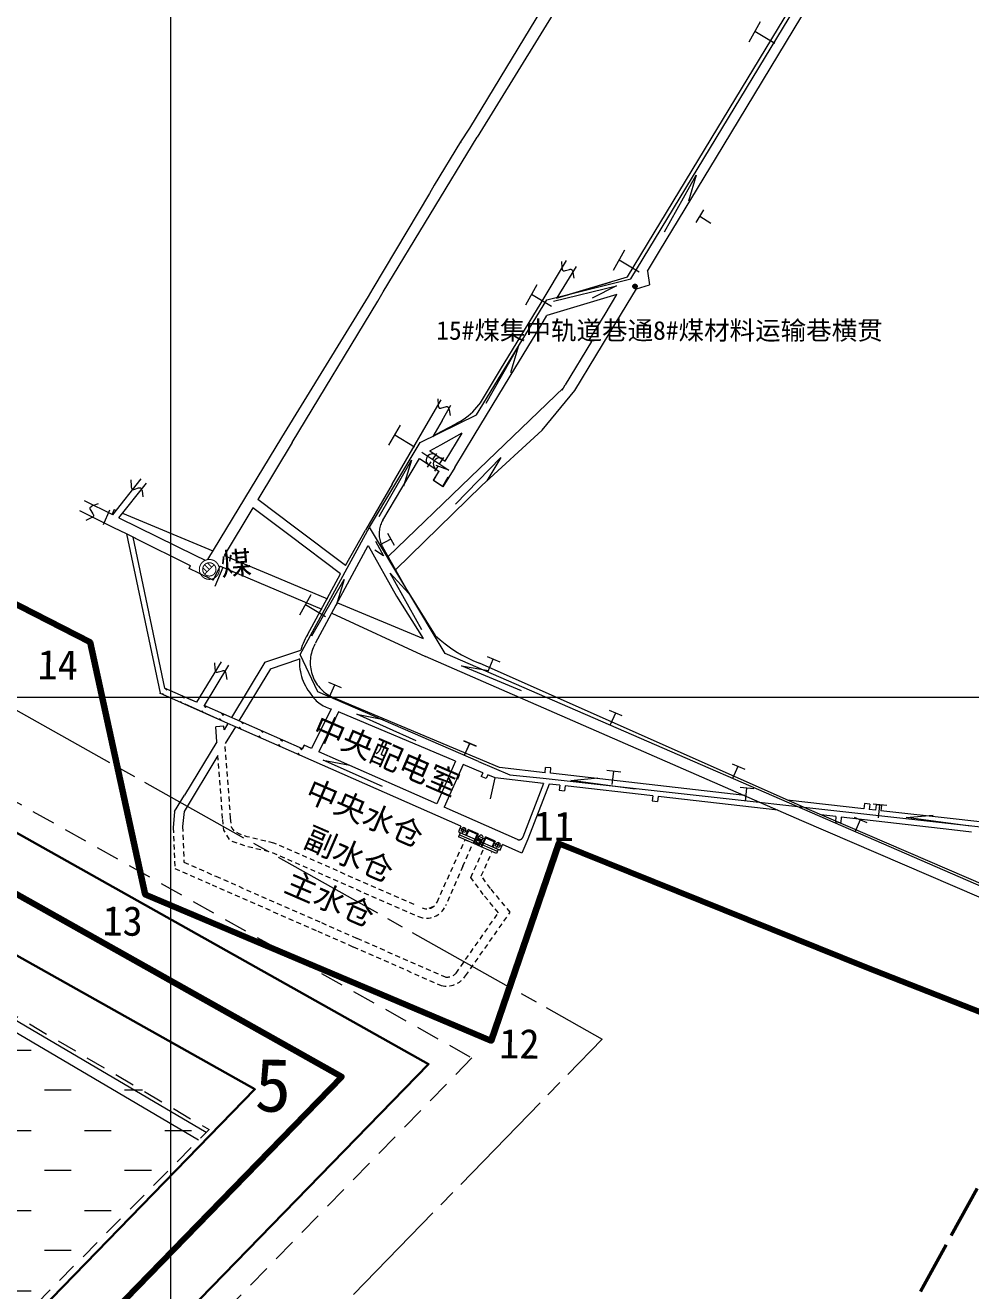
# Model space of a CAD drawing. Header units: inches. Extents: x 19725493 to 19730068, y 4137932 to 4142732.
# Drawn here: x 19727445.6 to 19727799.3, y 4139277.9 to 4139751.5 of the extents above; entities that cross this region are included whole.
import ezdxf

# ---------------------------------------------------------------- set-up
doc = ezdxf.new("R2010")
doc.units = ezdxf.units.IN
doc.header["$MEASUREMENT"] = 0
for name, pattern in [('井下积水区_1', [0.004, 0.0015, -0.001, 0.0015]), ('可采边界', [0.047, 0.02, -0.002, 0.003, -0.002, 0.02]), ('推测向背斜轴', [0.022, 0.01, -0.002, 0.01]), ('虚线', [0.0045, 0.00175, -0.001, 0.00175])]:
    doc.linetypes.add(name, pattern=pattern)
doc.layers.get('0').update_dxf_attribs({"lineweight": 0})
for name, color, linetype, lineweight in [('2026年下半年衔接计划', 7, 'Continuous', 0), ('sw8#煤积水区及注记', 7, 'Continuous', 0), ('sw探水警戒线', 7, 'Continuous', 15), ('主要大巷', 7, 'Continuous', 0), ('井田边界', 7, 'Continuous', 0), ('保安煤柱', 7, 'Continuous', 0), ('已有巷道（利用）', 7, 'Continuous', 0), ('次要巷道', 7, 'Continuous', 0), ('水仓', 7, 'Continuous', 15), ('煤巷', 7, 'Continuous', 0), ('竖井，斜井名称', 7, 'Continuous', 0), ('经纬网', 7, 'Continuous', 0), ('通风系统图', 7, 'Continuous', 0), ('防灭火', 7, 'Continuous', 5)]:
    doc.layers.add(name, color=color, linetype=linetype, lineweight=lineweight)
doc.layers.add('岩巷', color=30, linetype='Continuous', lineweight=0, true_color=0xff7f00)
doc.styles.add('仿宋', font='')
doc.styles.add('宋体', font='')
doc.styles.add('黑体', font='')
doc.styles.get('仿宋').set_extended_font_data('仿宋')
doc.styles.get('宋体').set_extended_font_data('宋体')
doc.styles.get('黑体').set_extended_font_data('黑体')
doc.linetypes.add('井田边界', pattern='A,0.02,-0.002,0.0025,[22,8#煤防灭火系统图（7月份）.shx,S=3.93701e-05,R=0,X=0,Y=-0.0025],0.0025,-0.002,0.02', length=0.049)

# ---------------------------------------------------------------- blocks, each defined once
blk = doc.blocks.new('lr_block_85', base_point=(19727598.9, 4139587.95))
at = {"layer": '通风系统图', "color": 34, "linetype": 'Continuous', "lineweight": 5, "true_color": 0x994c00}
for p, q in [((19727596.12, 4139586.13), (19727597.47, 4139588.14)), ((19727598, 4139588.92), (19727599.56, 4139591.24)), ((19727600.66, 4139587.46), (19727602.23, 4139589.77)), ((19727598.78, 4139584.67), (19727600.13, 4139586.67))]:
    blk.add_line(p, q, dxfattribs=at)
for centre in [(19727597.89, 4139588.76), (19727600.55, 4139587.3)]:
    blk.add_arc(centre, 2.31, 55.9631, 235.9631, dxfattribs=at)
blk = doc.blocks.new('圆形暗竖井_1')
at = {"color": 0, "const_width": 0.375}
for points in [[(3.75, 0), (3.62, 0.97), (3.25, 1.88), (2.65, 2.65), (1.88, 3.25), (0.97, 3.62), (0, 3.75), (-0.97, 3.62), (-1.88, 3.25), (-2.65, 2.65), (-3.25, 1.88), (-3.62, 0.97), (-3.75, 0), (-3.62, -0.97), (-3.25, -1.88), (-2.65, -2.65), (-1.88, -3.25), (-0.97, -3.62), (0, -3.75), (0.97, -3.62), (1.88, -3.25), (2.65, -2.65), (3.25, -1.88), (3.62, -0.97), (3.75, 0)], [(2.5, 0), (2.41, 0.65), (2.16, 1.25), (1.77, 1.77), (1.25, 2.16), (0.65, 2.41), (0, 2.5), (-0.65, 2.41), (-1.25, 2.16), (-1.77, 1.77), (-2.17, 1.25), (-2.42, 0.65), (-2.5, 0), (-2.42, -0.65), (-2.17, -1.25), (-1.77, -1.77), (-1.25, -2.17), (-0.65, -2.42), (0, -2.5), (0.65, -2.42), (1.25, -2.17), (1.77, -1.77), (2.16, -1.25), (2.41, -0.65), (2.5, 0)], [(-2.42, 0.65), (-1, -0.75)], [(1.77, 1.77), (-1.77, -1.77)], [(0, 0), (-1.77, 1.77)], [(-0.65, 2.41), (0.85, 0.89)]]:
    blk.add_lwpolyline(points, dxfattribs=at)

msp = doc.modelspace()

# ---------------------------------------------------------------- hatches: boundary and pattern name
at = {"true_color": 0xff0000}
msp.add_hatch(color=1, dxfattribs=at).paths.add_polyline_path([(19727674.56, 4139653.64), (19727674.43, 4139654.07), (19727674.08, 4139654.37), (19727673.63, 4139654.43), (19727673.22, 4139654.23), (19727672.98, 4139653.84), (19727672.99, 4139653.39), (19727673.25, 4139653.01), (19727673.67, 4139652.84), (19727674.12, 4139652.92), (19727674.45, 4139653.24)], flags=17)
at = {"layer": 'sw8#煤积水区及注记', "lineweight": 15, "true_color": 0x0000ff}
h = msp.add_hatch(dxfattribs=at)
h.set_pattern_fill('井下积水区_1_1', color=5, scale=5000, style=0, pattern_type=2)
h.set_pattern_definition([(0, (19727077.738, 4139127.892), (0, 30), [10, -20]), (180, (19727072.738, 4139112.892), (-4e-15, -30), [10, -20])])
h.paths.add_polyline_path([(19727296.27, 4139466.5), (19727183.39, 4139337.71), (19727075.24, 4139208.97), (19727197.98, 4139120.39), (19727364.36, 4139186.8), (19727514.35, 4139338.24)], flags=17)
at = {"layer": '防灭火', "true_color": 0xff0000}
msp.add_hatch(color=1, dxfattribs=at).paths.add_polyline_path([(19727674.5, 4139653.79), (19727674.38, 4139654.22), (19727674.03, 4139654.52), (19727673.58, 4139654.58), (19727673.17, 4139654.38), (19727672.93, 4139653.99), (19727672.94, 4139653.54), (19727673.2, 4139653.16), (19727673.62, 4139652.99), (19727674.07, 4139653.07), (19727674.4, 4139653.39)], flags=17)
msp.add_hatch(color=1, dxfattribs=at).paths.add_polyline_path([(19727674.5, 4139653.79), (19727674.38, 4139654.22), (19727674.03, 4139654.52), (19727673.58, 4139654.58), (19727673.17, 4139654.38), (19727672.93, 4139653.99), (19727672.94, 4139653.54), (19727673.2, 4139653.16), (19727673.62, 4139652.99), (19727674.07, 4139653.07), (19727674.4, 4139653.39)], flags=17)

# ---------------------------------------------------------------- linework, layer by layer
at = {"color": 1, "lineweight": 5, "true_color": 0xff0000}
for p, q in [((19727696.54, 4139677.74), (19727699.49, 4139682.42)), ((19727702.11, 4139677.33), (19727697.95, 4139679.98))]:
    msp.add_line(p, q, dxfattribs=at)
at = {"lineweight": 5}
for p, q in [((19727516.6, 4139541.64), (19727519.59, 4139548.69)), ((19727619.62, 4139462.05), (19727621.39, 4139469.85))]:
    msp.add_line(p, q, dxfattribs=at)
at = {"color": 7, "linetype": 'Continuous', "lineweight": 9}
msp.add_line((19727608.92, 4139450.76), (19727608.61, 4139450.03), dxfattribs=at)
at = {"const_width": 0.25}
msp.add_lwpolyline([(19727674.55, 4139653.64, -1), (19727672.95, 4139653.64, -1), (19727674.55, 4139653.64)], format="xyb", dxfattribs=at)
at = {"layer": '2026年下半年衔接计划', "color": 1, "lineweight": 100, "true_color": 0xff0000, "flags": 128}
msp.add_lwpolyline([(19726936.48, 4139624.44), (19727087.79, 4139471.4), (19727111.81, 4139446.95), (19727250.54, 4139632.96), (19727469.86, 4139520.69), (19727490.46, 4139426.18), (19727619.93, 4139371.45), (19727645.19, 4139445.33), (19727760.04, 4139399.01), (19728084.75, 4139271.51), (19728182.77, 4139204.43), (19728195.04, 4139196.34), (19728361.95, 4139650.75), (19727985.1, 4139868.75), (19728293.07, 4140363.91), (19728716.76, 4140096.02), (19728825.18, 4140284.19), (19728806.51, 4140295.72), (19728729.84, 4140344.15), (19728648.31, 4140393.52), (19728462.52, 4140503.99), (19729114.34, 4141482.27)], dxfattribs=at)
at = {"layer": 'sw8#煤积水区及注记', "linetype": '井下积水区_1', "lineweight": 15, "ltscale": 5000, "flags": 128}
msp.add_lwpolyline([(19727296.27, 4139466.5), (19727405.31, 4139402.37), (19727514.35, 4139338.24), (19727439.35, 4139262.52), (19727364.36, 4139186.8), (19727197.98, 4139120.39), (19727075.24, 4139208.97), (19727183.39, 4139337.71), (19727296.27, 4139466.5)], dxfattribs=at)
at = {"layer": 'sw探水警戒线', "color": 1, "linetype": '虚线', "ltscale": 5000, "true_color": 0xff0000}
msp.add_line((19727232.69, 4139578.51), (19727612.71, 4139365.04), dxfattribs=at)
at = {"layer": 'sw探水警戒线', "color": 1, "linetype": '可采边界', "lineweight": 9, "ltscale": 2127.659574, "true_color": 0xff0000, "flags": 128}
msp.add_lwpolyline([(19726438.8, 4140196.08), (19727129.64, 4139499.6), (19727225.39, 4139617.02), (19727661.42, 4139372.09), (19727516.97, 4139223.63), (19727782.12, 4139072.11)], dxfattribs=at)
at = {"layer": 'sw探水警戒线', "color": 1, "linetype": '虚线', "ltscale": 5000, "true_color": 0xff0000, "flags": 128}
msp.add_lwpolyline([(19727612.71, 4139365.04), (19727468.46, 4139216.79)], dxfattribs=at)
at = {"layer": '井田边界', "color": 7, "linetype": '井田边界', "lineweight": 120, "ltscale": 5000, "flags": 128}
msp.add_lwpolyline([(19727960, 4142240), (19728602.41, 4141822.01), (19729500, 4141240), (19728748, 4140132), (19729600, 4139600), (19728730, 4138390), (19728050, 4138850), (19727420, 4139210), (19727564, 4139358), (19727240, 4139540), (19727134, 4139410), (19726400, 4140150), (19727200, 4141100), (19727960, 4142240)], dxfattribs=at)
at = {"layer": '保安煤柱', "color": 1, "lineweight": 30, "true_color": 0xff0000}
msp.add_line((19727574.83, 4139340.45), (19727574.83, 4139340.45), dxfattribs=at)
at = {"layer": '保安煤柱', "color": 1, "linetype": 'Continuous', "lineweight": 30, "true_color": 0xff0000, "flags": 128}
msp.add_lwpolyline([(19727954.33, 4142267.55), (19728613.3, 4141838.78), (19729528.02, 4141245.67), (19728776.22, 4140137.96), (19729628.7, 4139605.66), (19728734.89, 4138362.54), (19728039.42, 4138833.01), (19727387.66, 4139205.44), (19727531.53, 4139353.3), (19727244.87, 4139514.32), (19727135.45, 4139380.13), (19726372.92, 4140148.9), (19727183.98, 4141112.03), (19727954.33, 4142267.55)], dxfattribs=at)
at = {"layer": '保安煤柱', "color": 1, "lineweight": 30, "true_color": 0xff0000, "flags": 128}
msp.add_lwpolyline([(19728573.57, 4138519.97), (19728061.21, 4138866.56), (19727452.3, 4139214.51), (19727596.48, 4139362.7), (19727235.13, 4139565.67), (19727132.55, 4139439.86), (19726427.07, 4140151.1), (19726427.07, 4140151.1), (19727215.92, 4141088.05), (19727965.58, 4142212.53), (19727965.58, 4142212.53), (19729471.99, 4141234.34), (19728722.59, 4140130.18), (19728722.53, 4140130.22), (19729574.22, 4139598.41), (19728725.11, 4138417.46), (19728061.21, 4138866.57)], dxfattribs=at)
at = {"layer": '岩巷', "lineweight": 9}
for p, q in [((19727678.39, 4139669.67), (19727702.22, 4139709.02)), ((19727682.84, 4139666.98), (19727706.67, 4139706.32)), ((19727656.55, 4139633.63), (19727657.4, 4139633.11))]:
    msp.add_line(p, q, dxfattribs=at)
at = {"layer": '岩巷', "linetype": 'Continuous', "lineweight": 9}
msp.add_line((19727662.48, 4139643.42), (19727666.89, 4139650.7), dxfattribs=at)
at = {"layer": '岩巷', "lineweight": 9, "flags": 128}
for points in [[(19727670.91, 4139657.33), (19727678.39, 4139669.67)], [(19727678.33, 4139659.54), (19727682.84, 4139666.98)], [(19727651.21, 4139614.78), (19727666.93, 4139640.72)], [(19727656.55, 4139633.63), (19727662.48, 4139643.42)], [(19727657.4, 4139633.11), (19727647.62, 4139616.95)], [(19727646.41, 4139614.96), (19727647.62, 4139616.95)], [(19727579.38, 4139566.31), (19727579.13, 4139565.87), (19727578.91, 4139565.42), (19727578.71, 4139564.97), (19727578.53, 4139564.5), (19727578.38, 4139564.03), (19727578.25, 4139563.54), (19727578.15, 4139563.06), (19727578.07, 4139562.56), (19727578.01, 4139562.07), (19727577.98, 4139561.57), (19727577.97, 4139561.07), (19727577.99, 4139560.57), (19727578.04, 4139560.07), (19727578.1, 4139559.58), (19727578.2, 4139559.09), (19727578.31, 4139558.6), (19727578.46, 4139558.12), (19727578.62, 4139557.65), (19727578.81, 4139557.19), (19727579.02, 4139556.74), (19727579.25, 4139556.3)], [(19727573.93, 4139556.79), (19727584.46, 4139537.86)], [(19727579.25, 4139556.3), (19727588.45, 4139539.93)], [(19727518.3, 4139549.23), (19727536.19, 4139541.64)], [(19727519.94, 4139553.09), (19727537.97, 4139545.55)], [(19727537.97, 4139545.55), (19727558.65, 4139536.91)], [(19727536.19, 4139541.64), (19727556.49, 4139533.02)], [(19727588.45, 4139539.93), (19727598.92, 4139523.19)], [(19727562.35, 4139535.37), (19727594.47, 4139522.01)], [(19727584.46, 4139537.86), (19727594.47, 4139522.01)], [(19727560.22, 4139531.43), (19727595.3, 4139515.27)], [(19727598.92, 4139523.19), (19727600.76, 4139521.54), (19727602.67, 4139519.98), (19727604.66, 4139518.51), (19727606.72, 4139517.14), (19727608.85, 4139515.88), (19727611.03, 4139514.72), (19727613.26, 4139513.66), (19727615.55, 4139512.72)], [(19727736.12, 4139453.81), (19727595.29, 4139515.28)], [(19727738.11, 4139458.29), (19727615.55, 4139512.72)], [(19727714.78, 4139463.31), (19727642.03, 4139471.56)], [(19727680.33, 4139463.14), (19727647.54, 4139466.87)], [(19727680.33, 4139463.14), (19727680.15, 4139461.23)], [(19727680.15, 4139461.23), (19727682.13, 4139461.01)], [(19727682.31, 4139462.91), (19727682.13, 4139461.01)], [(19727727.14, 4139457.81), (19727682.31, 4139462.91)], [(19727759.28, 4139458.25), (19727730.62, 4139461.51)], [(19727759.5, 4139460.22), (19727759.27, 4139458.23)], [(19727761.49, 4139459.99), (19727759.5, 4139460.21)], [(19727761.49, 4139459.99), (19727761.27, 4139458.04)], [(19727763.95, 4139459.73), (19727763.73, 4139457.74)], [(19727765.94, 4139459.5), (19727763.95, 4139459.72)], [(19727765.94, 4139459.5), (19727765.72, 4139457.51)], [(19728089.39, 4139306.82), (19727738.07, 4139458.2)], [(19727748.88, 4139455.33), (19727743.23, 4139455.98)], [(19727748.88, 4139455.33), (19727748.71, 4139453.42)], [(19727750.87, 4139455.11), (19727750.69, 4139453.2)], [(19727792.28, 4139450.39), (19727750.87, 4139455.11)], [(19727763.73, 4139457.76), (19727761.27, 4139458.04)], [(19727792.73, 4139454.47), (19727765.72, 4139457.53)], [(19727865.63, 4139446.23), (19727792.73, 4139454.47)], [(19728087.48, 4139302.41), (19727736.12, 4139453.81)], [(19727748.71, 4139453.42), (19727750.69, 4139453.2)], [(19727799.56, 4139449.57), (19727792.28, 4139450.39)]]:
    msp.add_lwpolyline(points, dxfattribs=at)
at = {"layer": '岩巷', "color": 30, "lineweight": 9, "true_color": 0xff7f00, "flags": 128}
for points in [[(19727638.55, 4139647.67), (19727648.12, 4139663.51)], [(19727644.56, 4139649.46), (19727651.77, 4139661.26)], [(19727678.33, 4139659.54), (19727679.09, 4139654.34)], [(19727644.28, 4139649.38), (19727664.35, 4139655.37)], [(19727644.56, 4139649.46), (19727670.91, 4139657.33)], [(19727674.32, 4139652.92), (19727679.09, 4139654.34)], [(19727666.89, 4139650.7), (19727640.76, 4139642.91)], [(19727666.93, 4139640.72), (19727674.32, 4139652.92)], [(19727623.39, 4139622.65), (19727638.55, 4139647.67)], [(19727638.42, 4139639.05), (19727640.76, 4139642.91)], [(19727627.02, 4139620.23), (19727638.42, 4139639.05)], [(19727613.55, 4139598), (19727627.02, 4139620.23)], [(19727615.87, 4139610.26), (19727623.39, 4139622.65)], [(19727606.38, 4139602.27), (19727607.41, 4139602.79), (19727608.42, 4139603.36), (19727609.4, 4139603.97), (19727610.34, 4139604.63), (19727611.26, 4139605.33), (19727612.14, 4139606.08), (19727612.98, 4139606.87), (19727613.79, 4139607.69), (19727614.56, 4139608.56), (19727615.28, 4139609.45), (19727615.96, 4139610.39)], [(19727599.61, 4139598.55), (19727606.38, 4139602.27)], [(19727598.01, 4139597.67), (19727599.61, 4139598.55)], [(19727601, 4139594.52), (19727609.04, 4139598.94)], [(19727602.66, 4139588.44), (19727608.98, 4139598.9)], [(19727606.3, 4139586.02), (19727613.55, 4139598)], [(19727596.92, 4139592.27), (19727601.06, 4139594.55)], [(19727596.92, 4139592.27), (19727602.66, 4139588.44)], [(19727593.1, 4139589.41), (19727600.26, 4139584.64)], [(19727600.26, 4139584.64), (19727598.18, 4139581.22)], [(19727600.33, 4139584.59), (19727598.26, 4139581.17)], [(19727603.73, 4139582.33), (19727601.72, 4139578.86)], [(19727606.3, 4139586.02), (19727601.8, 4139578.81)], [(19727603.73, 4139582.33), (19727603.8, 4139582.28)], [(19727601.72, 4139578.86), (19727598.18, 4139581.22)], [(19727601.8, 4139578.81), (19727598.26, 4139581.17)]]:
    msp.add_lwpolyline(points, dxfattribs=at)
at = {"layer": '已有巷道（利用）', "flags": 128}
for points in [[(19727513.26, 4139337.14), (19727242.72, 4139496.28)], [(19727510.39, 4139334.24), (19727270.42, 4139475.62)]]:
    msp.add_lwpolyline(points, dxfattribs=at)
at = {"layer": '次要巷道', "color": 1, "linetype": '推测向背斜轴', "lineweight": 40, "ltscale": 2000, "true_color": 0xff0000, "flags": 128}
msp.add_lwpolyline([(19727676.31, 4139088.37), (19727827.37, 4139362.83), (19727882.85, 4139479.33), (19728130.75, 4139845.17), (19728155.88, 4139891.18), (19728168.65, 4139920.8), (19728174.52, 4139939.07), (19728177.05, 4139950.93), (19728181.29, 4139987.44), (19728186.44, 4140137.72), (19728192.4, 4140170.35), (19728205.5, 4140218.36), (19728222.73, 4140264.99), (19728270.21, 4140356.48)], dxfattribs=at)
at = {"layer": '水仓', "color": 30, "linetype": '井下积水区_1', "lineweight": 0, "ltscale": 1250, "true_color": 0xff8000}
for p, q in [((19727500.95, 4139451.21), (19727501.52, 4139435.95)), ((19727504.43, 4139451.61), (19727504.94, 4139438.27)), ((19727599.65, 4139423.37), (19727610.13, 4139446.72)), ((19727609.31, 4139436.74), (19727612.96, 4139445.07)), ((19727612.31, 4139432.59), (19727617.09, 4139443.27)), ((19727616.2, 4139433.19), (19727620.12, 4139441.95)), ((19727501.52, 4139435.95), (19727515.45, 4139429.83)), ((19727504.94, 4139438.27), (19727516.86, 4139433.03)), ((19727516.86, 4139433.03), (19727556.39, 4139415.66)), ((19727616.95, 4139426.19), (19727612.31, 4139432.59)), ((19727619.64, 4139428.42), (19727616.2, 4139433.19)), ((19727515.45, 4139429.83), (19727554.98, 4139412.46)), ((19727622.61, 4139419.36), (19727616.95, 4139426.19)), ((19727627.01, 4139419.54), (19727619.64, 4139428.42)), ((19727606.75, 4139396.75), (19727622.61, 4139419.36)), ((19727610.32, 4139395.76), (19727627.01, 4139419.54)), ((19727554.98, 4139412.46), (19727568.26, 4139406.62)), ((19727556.39, 4139415.66), (19727569.67, 4139409.83)), ((19727569.67, 4139409.83), (19727602.63, 4139395.35)), ((19727568.26, 4139406.62), (19727601.22, 4139392.14))]:
    msp.add_line(p, q, dxfattribs=at)
at = {"layer": '水仓', "color": 30, "linetype": '井下积水区_1', "lineweight": 0, "ltscale": 1250, "true_color": 0xff8000, "flags": 128}
for points in [[(19727519.43, 4139454.6), (19727517.66, 4139478.24)], [(19727522.42, 4139454.83), (19727520.34, 4139482.66)], [(19727521.99, 4139446.8), (19727519.9, 4139450.31), (19727519.43, 4139454.6)], [(19727538.57, 4139445.43), (19727528.59, 4139447.8), (19727526.58, 4139448.5), (19727525.65, 4139448.9), (19727524.79, 4139449.36), (19727524.2, 4139449.75), (19727523.83, 4139450.03), (19727523.5, 4139450.34), (19727523.27, 4139450.58), (19727523.07, 4139450.85), (19727522.95, 4139451.04), (19727522.9, 4139451.14), (19727522.85, 4139451.25), (19727522.79, 4139451.44), (19727522.74, 4139451.65), (19727522.66, 4139452.08), (19727522.42, 4139454.83)], [(19727522.91, 4139446.15), (19727528.22, 4139444.35), (19727537.48, 4139442.11), (19727592.65, 4139417.97)], [(19727591.07, 4139422.48), (19727538.57, 4139445.43)], [(19727609.31, 4139436.74), (19727602.86, 4139421.97)], [(19727598.34, 4139421.7), (19727596.46, 4139420.88)]]:
    msp.add_lwpolyline(points, dxfattribs=at)
at = {"layer": '水仓', "color": 30, "linetype": '井下积水区_1', "lineweight": 0, "ltscale": 1250, "true_color": 0xff8000}
for centre, radius, start, end in [((19727595.75, 4139425.07), 7.75, 246.3909, 336.3905), ((19727595.75, 4139425.07), 4.25, 246.3909, 336.3905), ((19727603.14, 4139400.57), 8.64, 257.1339, 326.2157), ((19727603.3, 4139400.11), 4.82, 261.9203, 315.6492)]:
    msp.add_arc(centre, radius, start, end, dxfattribs=at)
at = {"layer": '煤巷', "lineweight": 9}
for p, q in [((19727478.34, 4139568.34), (19727488.98, 4139581.72)), ((19727480.63, 4139567.21), (19727490.94, 4139580.16)), ((19727478.34, 4139568.34), (19727467.7, 4139573.58)), ((19727477.16, 4139570.01), (19727474.7, 4139564.57)), ((19727515.9, 4139543.84), (19727510.52, 4139546.5)), ((19727611.49, 4139450.17), (19727614.6, 4139448.79))]:
    msp.add_line(p, q, dxfattribs=at)
at = {"layer": '煤巷', "color": 18, "lineweight": 9, "true_color": 0x260000, "flags": 128}
for points in [[(19727796.8, 4140018.29), (19727611.8, 4139712.96), (19727608.41, 4139707.85), (19727598.62, 4139691.69), (19727596.76, 4139688.61), (19727575.62, 4139653.03), (19727573.82, 4139650.05), (19727541.4, 4139597.26)], [(19727714.51, 4139871.97), (19727614.61, 4139709.64)], [(19727545.5, 4139595.34), (19727577.43, 4139648.26), (19727579.5, 4139651.7), (19727614.61, 4139709.64)], [(19727608.41, 4139707.85), (19727608.62, 4139707.71)], [(19727646.22, 4139663.16), (19727646.33, 4139660.87), (19727646.4, 4139660.42), (19727646.45, 4139660.22), (19727646.49, 4139660.08), (19727646.55, 4139659.95), (19727646.59, 4139659.88), (19727646.63, 4139659.81), (19727646.67, 4139659.76), (19727646.7, 4139659.73), (19727646.73, 4139659.7), (19727646.76, 4139659.68), (19727646.78, 4139659.66), (19727646.8, 4139659.65), (19727646.82, 4139659.65), (19727646.84, 4139659.64), (19727646.88, 4139659.63), (19727646.91, 4139659.62), (19727646.99, 4139659.62), (19727647.03, 4139659.62), (19727647.12, 4139659.62), (19727647.29, 4139659.64), (19727647.68, 4139659.73), (19727649.15, 4139660.15), (19727649.44, 4139660.2), (19727649.57, 4139660.21), (19727649.62, 4139660.21), (19727649.7, 4139660.21), (19727649.76, 4139660.2), (19727649.8, 4139660.19), (19727649.84, 4139660.18), (19727649.85, 4139660.18), (19727649.87, 4139660.17), (19727649.91, 4139660.15), (19727649.94, 4139660.13), (19727649.97, 4139660.1), (19727650.02, 4139660.06), (19727650.07, 4139660), (19727650.12, 4139659.93), (19727650.19, 4139659.81), (19727650.27, 4139659.64), (19727650.34, 4139659.45), (19727650.45, 4139659.03), (19727650.77, 4139656.87)], [(19727582.8, 4139579.74), (19727595.51, 4139601.68), (19727601.18, 4139611.3)], [(19727599.93, 4139611.74), (19727600.05, 4139609.45), (19727600.11, 4139609.01), (19727600.16, 4139608.81), (19727600.21, 4139608.67), (19727600.26, 4139608.54), (19727600.3, 4139608.46), (19727600.35, 4139608.39), (19727600.38, 4139608.34), (19727600.41, 4139608.32), (19727600.44, 4139608.29), (19727600.47, 4139608.27), (19727600.5, 4139608.25), (19727600.51, 4139608.24), (19727600.53, 4139608.23), (19727600.56, 4139608.22), (19727600.59, 4139608.22), (19727600.63, 4139608.21), (19727600.71, 4139608.2), (19727600.75, 4139608.2), (19727600.83, 4139608.21), (19727601.01, 4139608.23), (19727601.4, 4139608.31), (19727602.86, 4139608.73), (19727603.15, 4139608.78), (19727603.29, 4139608.79), (19727603.33, 4139608.79), (19727603.42, 4139608.79), (19727603.48, 4139608.79), (19727603.51, 4139608.78), (19727603.55, 4139608.77), (19727603.57, 4139608.76), (19727603.59, 4139608.75), (19727603.62, 4139608.74), (19727603.66, 4139608.71), (19727603.69, 4139608.69), (19727603.73, 4139608.65), (19727603.79, 4139608.58), (19727603.84, 4139608.51), (19727603.91, 4139608.4), (19727603.99, 4139608.23), (19727604.06, 4139608.03), (19727604.17, 4139607.61), (19727604.49, 4139605.45)], [(19727601.5, 4139603.54), (19727604.85, 4139609.3)], [(19727601.5, 4139603.54), (19727598.01, 4139597.67)], [(19727541.4, 4139597.26), (19727513.71, 4139551.57)], [(19727545.5, 4139595.34), (19727532.61, 4139574.03)], [(19727586.52, 4139578.33), (19727593.1, 4139589.41)], [(19727582.8, 4139579.74), (19727572.84, 4139562.54)], [(19727579.38, 4139566.31), (19727586.52, 4139578.33)], [(19727546.26, 4139563.74), (19727532.61, 4139574.03)], [(19727530.73, 4139570.93), (19727519.94, 4139553.09)], [(19727544.73, 4139560.38), (19727530.73, 4139570.93)], [(19727565.45, 4139549.28), (19727546.26, 4139563.74)], [(19727563.58, 4139546.18), (19727544.73, 4139560.38)], [(19727565.45, 4139549.28), (19727572.84, 4139562.54)], [(19727554.17, 4139520.24), (19727573.93, 4139556.79)], [(19727551.18, 4139523.42), (19727563.58, 4139546.18)], [(19727551.18, 4139523.42), (19727550.7, 4139522.64), (19727550.27, 4139521.85), (19727549.87, 4139521.03), (19727549.52, 4139520.2), (19727549.2, 4139519.35), (19727548.93, 4139518.48), (19727548.7, 4139517.61)], [(19727535.27, 4139513.1), (19727548.7, 4139517.61)], [(19727553.98, 4139519.88), (19727553.65, 4139519.23), (19727553.34, 4139518.57), (19727553.07, 4139517.89), (19727552.84, 4139517.2), (19727552.64, 4139516.5), (19727552.47, 4139515.79), (19727552.35, 4139515.07), (19727552.26, 4139514.35), (19727552.21, 4139513.62), (19727552.19, 4139512.89), (19727552.21, 4139512.16), (19727552.27, 4139511.43), (19727552.37, 4139510.71), (19727552.5, 4139509.99), (19727552.67, 4139509.28), (19727552.88, 4139508.58), (19727553.12, 4139507.9), (19727553.4, 4139507.22), (19727553.71, 4139506.56), (19727554.06, 4139505.92), (19727554.43, 4139505.29), (19727554.84, 4139504.69), (19727555.28, 4139504.11), (19727555.75, 4139503.55), (19727556.25, 4139503.01), (19727556.77, 4139502.5), (19727557.32, 4139502.02), (19727557.89, 4139501.57), (19727558.49, 4139501.15), (19727559.1, 4139500.76), (19727559.74, 4139500.4), (19727560.39, 4139500.07)], [(19727535.27, 4139513.1), (19727522.72, 4139492.39)], [(19727537.32, 4139510.69), (19727547.96, 4139514.26)], [(19727548.21, 4139514.34), (19727547.96, 4139514.26)], [(19727548.21, 4139514.34), (19727548.17, 4139513.4), (19727548.18, 4139512.46), (19727548.24, 4139511.52), (19727548.35, 4139510.58), (19727548.5, 4139509.65), (19727548.7, 4139508.73), (19727548.95, 4139507.81), (19727549.24, 4139506.92), (19727549.57, 4139506.04), (19727549.95, 4139505.17), (19727550.37, 4139504.33), (19727550.83, 4139503.5), (19727551.33, 4139502.71), (19727551.88, 4139501.93), (19727552.46, 4139501.19)], [(19727537.32, 4139510.69), (19727525.49, 4139491.16)], [(19727521.42, 4139490.22), (19727505.37, 4139497.41)], [(19727521.42, 4139490.22), (19727505.37, 4139497.41)], [(19727521.42, 4139490.22), (19727505.37, 4139497.41)], [(19727509.7, 4139498.13), (19727506.4, 4139499.58)], [(19727509.7, 4139498.13), (19727506.4, 4139499.58)], [(19727509.7, 4139498.13), (19727506.4, 4139499.58)], [(19727509.7, 4139498.13), (19727509.7, 4139498.13)], [(19727552.46, 4139501.19), (19727552.81, 4139500.65), (19727553.18, 4139500.14), (19727553.58, 4139499.64), (19727554.01, 4139499.16), (19727554.46, 4139498.71), (19727554.94, 4139498.28), (19727555.43, 4139497.87), (19727555.95, 4139497.5), (19727556.48, 4139497.14), (19727557.03, 4139496.82), (19727557.6, 4139496.52), (19727558.18, 4139496.26), (19727558.78, 4139496.02), (19727559.38, 4139495.81), (19727560, 4139495.64)], [(19727623.02, 4139473.72), (19727560.39, 4139500.07)], [(19727511.61, 4139494.98), (19727512.26, 4139494.27), (19727511.61, 4139494.98)], [(19727549.28, 4139480.67), (19727512.46, 4139496.91)], [(19727512.47, 4139496.91), (19727513.12, 4139496.2), (19727512.47, 4139496.91)], [(19727519.16, 4139493.95), (19727519.81, 4139493.24), (19727519.16, 4139493.95)], [(19727560, 4139495.64), (19727552.63, 4139480.83)], [(19727562.78, 4139494.51), (19727555.38, 4139479.62)], [(19727606.6, 4139476.1), (19727562.78, 4139494.51)], [(19727519.84, 4139489.21), (19727516.85, 4139488.98)], [(19727517.27, 4139483.39), (19727516.85, 4139488.98)], [(19727518.31, 4139492.02), (19727518.96, 4139491.31), (19727518.31, 4139492.02)], [(19727519.95, 4139487.81), (19727519.84, 4139489.21)], [(19727521.41, 4139490.23), (19727519.95, 4139487.81)], [(19727524.18, 4139489.01), (19727520.34, 4139482.66)], [(19727524.18, 4139489.01), (19727521.41, 4139490.23)], [(19727548.27, 4139478.38), (19727524.18, 4139489.01)], [(19727525.63, 4139488.79), (19727526.28, 4139488.08), (19727525.63, 4139488.79)], [(19727526.48, 4139490.72), (19727527.13, 4139490.02), (19727526.48, 4139490.72)], [(19727517.27, 4139483.39), (19727505.16, 4139463.41)], [(19727532.95, 4139485.56), (19727533.6, 4139484.85), (19727532.95, 4139485.56)], [(19727533.8, 4139487.5), (19727534.45, 4139486.79), (19727533.8, 4139487.5)], [(19727541.12, 4139484.27), (19727541.77, 4139483.56), (19727541.12, 4139484.27)], [(19727517.66, 4139478.24), (19727504.99, 4139457.32)], [(19727540.27, 4139482.33), (19727540.92, 4139481.62), (19727540.27, 4139482.33)], [(19727547.59, 4139479.1), (19727548.24, 4139478.4), (19727547.59, 4139479.1)], [(19727608.59, 4139451.77), (19727548.27, 4139478.38)], [(19727548.44, 4139481.04), (19727549.09, 4139480.33), (19727548.44, 4139481.04)], [(19727549.88, 4139482.04), (19727549.28, 4139480.68)], [(19727549.28, 4139480.68), (19727549.88, 4139482.04)], [(19727552.63, 4139480.83), (19727549.88, 4139482.04)], [(19727599.61, 4139460.11), (19727555.38, 4139479.62)], [(19727606.59, 4139476.08), (19727599.61, 4139460.11)], [(19727609.35, 4139474.91), (19727602.35, 4139458.89)], [(19727616.78, 4139471.79), (19727609.35, 4139474.91)], [(19727640.04, 4139471.79), (19727623.02, 4139473.72)], [(19727640.04, 4139471.79), (19727640.27, 4139473.78)], [(19727642.26, 4139473.55), (19727640.27, 4139473.78)], [(19727642.03, 4139471.56), (19727642.26, 4139473.55)], [(19727616.78, 4139471.79), (19727616.2, 4139470.41)], [(19727618.04, 4139469.63), (19727616.2, 4139470.41)], [(19727618.62, 4139471.01), (19727618.04, 4139469.63)], [(19727621.39, 4139469.85), (19727618.62, 4139471.01)], [(19727639.5, 4139467.79), (19727621.39, 4139469.85)], [(19727639.5, 4139467.79), (19727631.72, 4139447.6)], [(19727641.58, 4139467.55), (19727633.6, 4139446.91)], [(19727645.55, 4139467.1), (19727641.58, 4139467.55)], [(19727645.55, 4139467.1), (19727645.37, 4139465.19)], [(19727645.37, 4139465.19), (19727647.35, 4139464.97)], [(19727647.54, 4139466.87), (19727647.35, 4139464.97)], [(19727501.45, 4139457.27), (19727505.16, 4139463.41)], [(19727501.45, 4139457.27), (19727500.95, 4139451.21)], [(19727504.99, 4139457.32), (19727504.43, 4139451.61)], [(19727629.73, 4139446.82), (19727602.35, 4139458.89)], [(19727629.73, 4139446.82), (19727629.8, 4139446.79), (19727629.87, 4139446.76), (19727629.95, 4139446.74), (19727630.02, 4139446.72), (19727630.1, 4139446.71), (19727630.17, 4139446.7), (19727630.25, 4139446.69), (19727630.33, 4139446.69), (19727630.4, 4139446.69), (19727630.48, 4139446.69), (19727630.55, 4139446.7), (19727630.63, 4139446.72), (19727630.7, 4139446.73), (19727630.78, 4139446.75), (19727630.85, 4139446.78), (19727630.92, 4139446.81), (19727630.99, 4139446.84), (19727631.06, 4139446.87), (19727631.13, 4139446.91), (19727631.19, 4139446.95), (19727631.25, 4139447), (19727631.31, 4139447.05), (19727631.37, 4139447.1), (19727631.42, 4139447.15), (19727631.47, 4139447.21), (19727631.52, 4139447.27), (19727631.57, 4139447.33), (19727631.61, 4139447.39), (19727631.65, 4139447.46), (19727631.68, 4139447.53), (19727631.72, 4139447.6)], [(19727633.6, 4139446.91), (19727631.37, 4139441.72)], [(19727631.37, 4139441.72), (19727624.14, 4139444.91)]]:
    msp.add_lwpolyline(points, dxfattribs=at)
at = {"layer": '煤巷', "color": 30, "linetype": 'Continuous', "lineweight": 9, "true_color": 0xff8000, "flags": 128}
for points in [[(19727702.22, 4139709.02), (19727731.66, 4139757.6)], [(19727706.67, 4139706.32), (19727736.1, 4139754.9)]]:
    msp.add_lwpolyline(points, dxfattribs=at)
at = {"layer": '煤巷', "lineweight": 9, "flags": 128}
for points in [[(19727485.07, 4139581.35), (19727485.19, 4139579.06), (19727485.25, 4139578.61), (19727485.3, 4139578.41), (19727485.35, 4139578.27), (19727485.4, 4139578.15), (19727485.44, 4139578.07), (19727485.49, 4139578), (19727485.53, 4139577.95), (19727485.55, 4139577.92), (19727485.58, 4139577.89), (19727485.61, 4139577.87), (19727485.64, 4139577.86), (19727485.65, 4139577.85), (19727485.67, 4139577.84), (19727485.7, 4139577.83), (19727485.73, 4139577.82), (19727485.77, 4139577.82), (19727485.85, 4139577.81), (19727485.89, 4139577.81), (19727485.97, 4139577.81), (19727486.15, 4139577.83), (19727486.54, 4139577.92), (19727488, 4139578.34), (19727488.29, 4139578.39), (19727488.43, 4139578.4), (19727488.47, 4139578.4), (19727488.56, 4139578.4), (19727488.62, 4139578.39), (19727488.66, 4139578.38), (19727488.69, 4139578.37), (19727488.71, 4139578.37), (19727488.73, 4139578.36), (19727488.76, 4139578.34), (19727488.8, 4139578.32), (19727488.83, 4139578.29), (19727488.87, 4139578.25), (19727488.93, 4139578.19), (19727488.98, 4139578.12), (19727489.05, 4139578), (19727489.13, 4139577.83), (19727489.2, 4139577.64), (19727489.31, 4139577.22), (19727489.63, 4139575.06)], [(19727478.74, 4139563.46), (19727465.97, 4139569.75)], [(19727472.91, 4139572.39), (19727470.76, 4139571.6), (19727470.36, 4139571.4), (19727470.18, 4139571.29), (19727470.06, 4139571.21), (19727469.95, 4139571.12), (19727469.89, 4139571.06), (19727469.84, 4139570.99), (19727469.8, 4139570.94), (19727469.78, 4139570.91), (19727469.77, 4139570.87), (19727469.75, 4139570.84), (19727469.75, 4139570.81), (19727469.74, 4139570.79), (19727469.74, 4139570.77), (19727469.74, 4139570.74), (19727469.74, 4139570.71), (19727469.75, 4139570.67), (19727469.76, 4139570.59), (19727469.8, 4139570.48), (19727469.88, 4139570.31), (19727470.07, 4139569.96), (19727470.91, 4139568.69), (19727471.04, 4139568.43), (19727471.09, 4139568.3), (19727471.12, 4139568.22), (19727471.14, 4139568.14), (19727471.15, 4139568.08), (19727471.15, 4139568.05), (19727471.15, 4139568.03), (19727471.15, 4139568.01), (19727471.14, 4139567.97), (19727471.13, 4139567.93), (19727471.11, 4139567.89), (19727471.09, 4139567.84), (19727471.04, 4139567.76), (19727470.99, 4139567.69), (19727470.9, 4139567.59), (19727470.76, 4139567.47), (19727470.6, 4139567.35), (19727470.23, 4139567.11), (19727468.26, 4139566.16)], [(19727478.84, 4139570.28), (19727478.04, 4139568.51)], [(19727478.84, 4139570.28), (19727479.61, 4139569.95)], [(19727482.01, 4139568.95), (19727515.71, 4139554.86)], [(19727483.51, 4139561.13), (19727478.74, 4139563.46)], [(19727483.51, 4139561.13), (19727478.74, 4139563.46)], [(19727480.6, 4139567.23), (19727509.31, 4139553.1), (19727512.58, 4139551.5)], [(19727483.51, 4139561.13), (19727496.07, 4139501.55)], [(19727483.51, 4139561.13), (19727496.07, 4139501.55)], [(19727486.93, 4139559.45), (19727483.51, 4139561.13)], [(19727485.85, 4139559.98), (19727497.71, 4139503.42)], [(19727485.85, 4139559.98), (19727497.71, 4139503.42)], [(19727507.39, 4139549.2), (19727486.86, 4139559.49)], [(19727506.92, 4139548.25), (19727507.46, 4139549.34)], [(19727515.9, 4139543.84), (19727517.09, 4139546.26), (19727518.51, 4139549.14)], [(19727510.52, 4139546.5), (19727506.93, 4139548.27)], [(19727518.88, 4139513.29), (19727509.7, 4139498.13)], [(19727518.88, 4139513.29), (19727509.7, 4139498.13)], [(19727521.59, 4139511.97), (19727512.46, 4139496.91)], [(19727521.59, 4139511.97), (19727512.46, 4139496.91)], [(19727516.42, 4139512.95), (19727516.53, 4139510.67), (19727516.6, 4139510.22), (19727516.65, 4139510.02), (19727516.7, 4139509.88), (19727516.75, 4139509.75), (19727516.79, 4139509.67), (19727516.83, 4139509.6), (19727516.87, 4139509.56), (19727516.9, 4139509.53), (19727516.93, 4139509.5), (19727516.96, 4139509.48), (19727516.98, 4139509.46), (19727517, 4139509.45), (19727517.02, 4139509.44), (19727517.04, 4139509.44), (19727517.08, 4139509.43), (19727517.12, 4139509.42), (19727517.19, 4139509.41), (19727517.23, 4139509.41), (19727517.32, 4139509.42), (19727517.5, 4139509.44), (19727517.89, 4139509.52), (19727519.35, 4139509.94), (19727519.64, 4139509.99), (19727519.78, 4139510), (19727519.82, 4139510.01), (19727519.9, 4139510), (19727519.96, 4139510), (19727520, 4139509.99), (19727520.04, 4139509.98), (19727520.06, 4139509.97), (19727520.08, 4139509.97), (19727520.11, 4139509.95), (19727520.14, 4139509.92), (19727520.18, 4139509.9), (19727520.22, 4139509.86), (19727520.28, 4139509.79), (19727520.33, 4139509.73), (19727520.4, 4139509.61), (19727520.48, 4139509.44), (19727520.54, 4139509.25), (19727520.66, 4139508.83), (19727520.98, 4139506.66)], [(19727516.42, 4139512.95), (19727516.53, 4139510.67), (19727516.6, 4139510.22), (19727516.65, 4139510.02), (19727516.7, 4139509.88), (19727516.75, 4139509.75), (19727516.79, 4139509.67), (19727516.83, 4139509.6), (19727516.87, 4139509.56), (19727516.9, 4139509.53), (19727516.93, 4139509.5), (19727516.96, 4139509.48), (19727516.98, 4139509.46), (19727517, 4139509.45), (19727517.02, 4139509.44), (19727517.04, 4139509.44), (19727517.08, 4139509.43), (19727517.12, 4139509.42), (19727517.19, 4139509.41), (19727517.23, 4139509.41), (19727517.32, 4139509.42), (19727517.5, 4139509.44), (19727517.89, 4139509.52), (19727519.35, 4139509.94), (19727519.64, 4139509.99), (19727519.78, 4139510), (19727519.82, 4139510.01), (19727519.9, 4139510), (19727519.96, 4139510), (19727520, 4139509.99), (19727520.04, 4139509.98), (19727520.06, 4139509.97), (19727520.08, 4139509.97), (19727520.11, 4139509.95), (19727520.14, 4139509.92), (19727520.18, 4139509.9), (19727520.22, 4139509.86), (19727520.28, 4139509.79), (19727520.33, 4139509.73), (19727520.4, 4139509.61), (19727520.48, 4139509.44), (19727520.54, 4139509.25), (19727520.66, 4139508.83), (19727520.98, 4139506.66)], [(19727509.7, 4139498.13), (19727497.71, 4139503.42)], [(19727509.7, 4139498.13), (19727497.71, 4139503.42)], [(19727497.9, 4139503.34), (19727498.55, 4139502.63), (19727497.9, 4139503.34)], [(19727497.9, 4139503.34), (19727498.55, 4139502.63), (19727497.9, 4139503.34)], [(19727495.88, 4139501.49), (19727496.07, 4139501.55)], [(19727495.88, 4139501.49), (19727496.07, 4139501.55)], [(19727521.42, 4139490.22), (19727495.88, 4139501.49)], [(19727521.42, 4139490.22), (19727495.88, 4139501.49)], [(19727496.98, 4139501.43), (19727497.63, 4139500.72), (19727496.98, 4139501.43)], [(19727496.98, 4139501.43), (19727497.63, 4139500.72), (19727496.98, 4139501.43)], [(19727503.67, 4139498.48), (19727504.32, 4139497.77), (19727503.67, 4139498.48)], [(19727503.67, 4139498.48), (19727504.32, 4139497.77), (19727503.67, 4139498.48)], [(19727504.52, 4139500.41), (19727505.17, 4139499.7), (19727504.52, 4139500.41)], [(19727504.52, 4139500.41), (19727505.17, 4139499.7), (19727504.52, 4139500.41)], [(19727608.59, 4139451.77), (19727607.66, 4139449.66)], [(19727608.27, 4139451.04), (19727611.01, 4139449.83)], [(19727610.05, 4139449.38), (19727608.59, 4139450.02)], [(19727609.16, 4139449.34), (19727609.96, 4139451.17)], [(19727610.37, 4139450.12), (19727610.05, 4139449.38)], [(19727610.41, 4139448.46), (19727611.33, 4139450.56)], [(19727610.69, 4139448.34), (19727611.49, 4139450.17)], [(19727611.21, 4139450.29), (19727611.21, 4139450.29)], [(19727614.99, 4139448.95), (19727611.33, 4139450.56)], [(19727611.61, 4139450.44), (19727611.61, 4139450.44)], [(19727608.26, 4139449.27), (19727607.62, 4139447.8)], [(19727621.91, 4139441.56), (19727616.14, 4139444.08), (19727613.39, 4139445.28), (19727607.62, 4139447.8)], [(19727607.66, 4139449.66), (19727610.41, 4139448.46)], [(19727622.23, 4139442.29), (19727616.46, 4139444.81), (19727613.71, 4139446.01), (19727607.94, 4139448.54)], [(19727622.55, 4139443.02), (19727616.78, 4139445.55), (19727614.03, 4139446.75), (19727608.26, 4139449.27)], [(19727614.6, 4139448.79), (19727613.12, 4139445.42)], [(19727614.99, 4139448.95), (19727613.39, 4139445.28)], [(19727614.2, 4139445.39), (19727615.32, 4139447.95)], [(19727614.2, 4139445.39), (19727615.67, 4139444.75)], [(19727615.43, 4139445.36), (19727614.2, 4139445.39)], [(19727614.68, 4139448.23), (19727617.43, 4139447.03)], [(19727614.84, 4139446.85), (19727616.31, 4139446.21)], [(19727616.31, 4139446.21), (19727614.84, 4139446.85)], [(19727616.47, 4139446.58), (19727615, 4139447.22)], [(19727616.31, 4139446.21), (19727615.43, 4139445.36)], [(19727616.79, 4139447.31), (19727615.67, 4139444.75)], [(19727616.14, 4139444.08), (19727617.74, 4139447.74)], [(19727616.42, 4139443.98), (19727617.89, 4139447.34)], [(19727617.62, 4139447.46), (19727617.62, 4139447.46)], [(19727621.4, 4139446.12), (19727617.74, 4139447.74)], [(19727617.76, 4139447.79), (19727617.76, 4139447.79)], [(19727621, 4139445.97), (19727617.89, 4139447.34)], [(19727621, 4139445.97), (19727620.22, 4139444.18)], [(19727621.4, 4139446.12), (19727620.49, 4139444.05)], [(19727621.09, 4139445.43), (19727623.84, 4139444.23)], [(19727621.41, 4139444.42), (19727621.74, 4139445.15)], [(19727621.99, 4139443.73), (19727622.79, 4139445.56)], [(19727620.49, 4139444.05), (19727623.24, 4139442.85)], [(19727622.88, 4139443.78), (19727621.41, 4139444.42)], [(19727622.55, 4139443.02), (19727621.91, 4139441.56)], [(19727623.2, 4139444.51), (19727622.88, 4139443.78)], [(19727623.24, 4139442.85), (19727624.14, 4139444.91)]]:
    msp.add_lwpolyline(points, dxfattribs=at)
at = {"layer": '煤巷', "color": 18, "lineweight": 0, "true_color": 0x260000, "flags": 128}
msp.add_lwpolyline([(19727610.13, 4139446.72), (19727611.16, 4139446.27)], dxfattribs=at)
at = {"layer": '煤巷', "linetype": '虚线', "lineweight": 9, "ltscale": 2000, "flags": 128}
msp.add_lwpolyline([(19727615.67, 4139444.75), (19727614.2, 4139445.39)], dxfattribs=at)
at = {"layer": '煤巷', "lineweight": 5}
msp.add_arc((19727609.64, 4139450.44), 0.8, 336.3909, 156.3909, dxfattribs=at)
at = {"layer": '煤巷', "lineweight": 9}
for centre in [(19727616.05, 4139447.63), (19727622.47, 4139444.83)]:
    msp.add_arc(centre, 0.8, 336.3909, 156.3909, dxfattribs=at)
at = {"layer": '经纬网', "color": 18, "lineweight": 9, "true_color": 0x260000, "flags": 128}
for points in [[(19727500.09, 4138000), (19727500.09, 4142500)], [(19725999.81, 4139500), (19730000, 4139500)]]:
    msp.add_lwpolyline(points, dxfattribs=at)
at = {"layer": '通风系统图', "color": 1, "linetype": 'Continuous', "lineweight": 20, "true_color": 0xff0000}
for p, q in [((19727684.71, 4139674.26), (19727696.59, 4139695.46)), ((19727696.59, 4139695.46), (19727693.75, 4139685.71)), ((19727643.16, 4139648.22), (19727666.76, 4139654.01)), ((19727666.76, 4139654.01), (19727657.69, 4139649.43)), ((19727618.04, 4139610.03), (19727629.93, 4139631.23)), ((19727629.93, 4139631.23), (19727627.08, 4139621.48)), ((19727593.98, 4139591.77), (19727604.08, 4139585.01)), ((19727577.95, 4139567.69), (19727590.05, 4139588.77)), ((19727590.05, 4139588.77), (19727587.11, 4139579.04)), ((19727606.57, 4139572.26), (19727623.45, 4139589.75)), ((19727623.45, 4139589.75), (19727618.23, 4139581.03)), ((19727604.08, 4139585.01), (19727599.33, 4139586.81)), ((19727579.66, 4139553), (19727576.41, 4139555.09)), ((19727576.6, 4139558.39), (19727579.66, 4139553)), ((19727594, 4139525.23), (19727582.16, 4139546.46)), ((19727582.16, 4139546.46), (19727588.98, 4139538.93)), ((19727552.79, 4139523.05), (19727564.89, 4139544.13)), ((19727564.89, 4139544.13), (19727561.95, 4139534.41)), ((19727631.26, 4139502.45), (19727608.81, 4139511.76)), ((19727608.81, 4139511.76), (19727618.83, 4139510.08)), ((19727591.8, 4139483.74), (19727569.61, 4139493.66)), ((19727569.61, 4139493.66), (19727579.58, 4139491.71)), ((19727557, 4139476.49), (19727566.98, 4139474.55)), ((19727579.2, 4139466.58), (19727557, 4139476.49)), ((19727649.63, 4139468.92), (19727659.75, 4139469.84)), ((19727673.71, 4139465.62), (19727649.63, 4139468.92)), ((19727775.1, 4139455.02), (19727785.22, 4139455.95)), ((19727799.18, 4139451.72), (19727775.1, 4139455.02))]:
    msp.add_line(p, q, dxfattribs=at)
at = {"layer": '通风系统图', "color": 30, "lineweight": 9, "true_color": 0xff7f00}
for p, q in [((19727612.14, 4139582.36), (19727647.01, 4139615.95)), ((19727616.45, 4139579.29), (19727638.97, 4139599.98)), ((19727581.31, 4139552.64), (19727612.14, 4139582.36)), ((19727584.06, 4139547.75), (19727616.45, 4139579.29))]:
    msp.add_line(p, q, dxfattribs=at)
at = {"layer": '通风系统图', "color": 30, "lineweight": 9, "true_color": 0xff7f00, "flags": 128}
msp.add_lwpolyline([(19727638.97, 4139599.98), (19727651.21, 4139614.78)], dxfattribs=at)
at = {"layer": '防灭火', "color": 36, "lineweight": 5, "true_color": 0x7f3f00}
for p, q in [((19727672.08, 4139656.6), (19728179.83, 4140494.26)), ((19727640.72, 4139648.8), (19727672.08, 4139656.6)), ((19727614.4, 4139605.71), (19727640.72, 4139648.8)), ((19727593.34, 4139595.36), (19727614.4, 4139605.71)), ((19727574.38, 4139563.64), (19727593.34, 4139595.36)), ((19727548.41, 4139515.96), (19727574.38, 4139563.64)), ((19727602.63, 4139516.4), (19727574.38, 4139563.64)), ((19727555.07, 4139502.09), (19727548.41, 4139515.96)), ((19727615.13, 4139475.93), (19727555.07, 4139502.09))]:
    msp.add_line(p, q, dxfattribs=at)
at = {"layer": '防灭火', "color": 7, "linetype": 'Continuous', "lineweight": 5}
for p, q in [((19727716.41, 4139745.37), (19727720.7, 4139752.95)), ((19727725.99, 4139744.71), (19727718.55, 4139749.16)), ((19727665.63, 4139659.83), (19727669.92, 4139667.42)), ((19727675.21, 4139659.17), (19727667.77, 4139663.63)), ((19727632.86, 4139646.92), (19727637.15, 4139654.51)), ((19727642.44, 4139646.26), (19727635.01, 4139650.71)), ((19727581.65, 4139594.32), (19727585.93, 4139601.91)), ((19727591.23, 4139593.66), (19727583.79, 4139598.12)), ((19727582.34, 4139559.22), (19727578.16, 4139556.89)), ((19727581.05, 4139561.46), (19727583.63, 4139556.99)), ((19727548.29, 4139530.84), (19727552.57, 4139538.43)), ((19727557.87, 4139530.18), (19727550.43, 4139534.63)), ((19727618.36, 4139515.31), (19727623.1, 4139513.29)), ((19727620.56, 4139514.13), (19727618.6, 4139509.71)), ((19727559.07, 4139505.67), (19727563.81, 4139503.65)), ((19727561.27, 4139504.49), (19727559.31, 4139500.07)), ((19727664.07, 4139495.22), (19727668.81, 4139493.2)), ((19727666.41, 4139494.06), (19727664.45, 4139489.64)), ((19727609.53, 4139483.83), (19727614.28, 4139481.81)), ((19727609.59, 4139483.77), (19727614.33, 4139481.75)), ((19727611.74, 4139482.65), (19727609.78, 4139478.23)), ((19727611.79, 4139482.59), (19727609.83, 4139478.17)), ((19727710.06, 4139475.08), (19727714.8, 4139473.06)), ((19727712.15, 4139474.08), (19727710.19, 4139469.66)), ((19727663.22, 4139472.7), (19727668.35, 4139472.16)), ((19727665.67, 4139472.22), (19727665.09, 4139467.42)), ((19727712.99, 4139466.43), (19727718.12, 4139465.89)), ((19727712.99, 4139466.43), (19727718.12, 4139465.89)), ((19727715.44, 4139465.95), (19727714.86, 4139461.15)), ((19727715.44, 4139465.95), (19727714.86, 4139461.15)), ((19727762.76, 4139460.16), (19727767.88, 4139459.62)), ((19727762.76, 4139460.16), (19727767.88, 4139459.62)), ((19727765.21, 4139459.67), (19727764.63, 4139454.88)), ((19727765.21, 4139459.67), (19727764.63, 4139454.88)), ((19727755.73, 4139455.14), (19727760.48, 4139453.12)), ((19727757.99, 4139454.14), (19727756.03, 4139449.72))]:
    msp.add_line(p, q, dxfattribs=at)
at = {"layer": '防灭火', "color": 36, "lineweight": 15, "true_color": 0x7f3f00}
msp.add_line((19728084.51, 4139306.76), (19727602.63, 4139516.4), dxfattribs=at)
at = {"layer": '防灭火', "color": 36, "linetype": 'Continuous', "lineweight": 5, "true_color": 0x7f3f00}
for p, q in [((19727615.13, 4139475.93), (19727626.87, 4139470.96)), ((19727626.87, 4139470.96), (19727639.32, 4139469.7)), ((19727639.32, 4139469.7), (19728090.53, 4139419.52))]:
    msp.add_line(p, q, dxfattribs=at)
at = {"layer": '防灭火', "const_width": 0.4}
msp.add_lwpolyline([(19727674.5, 4139653.79, -1), (19727672.9, 4139653.79, -1), (19727674.5, 4139653.79)], format="xyb", dxfattribs=at)
msp.add_lwpolyline([(19727674.5, 4139653.79, -1), (19727672.9, 4139653.79, -1), (19727674.5, 4139653.79)], format="xyb", dxfattribs=at)
msp.add_lwpolyline([(19727674.5, 4139653.79, -1), (19727672.9, 4139653.79, -1), (19727674.5, 4139653.79)], format="xyb", dxfattribs=at)
at = {"layer": '防灭火', "color": 1, "true_color": 0xff0000, "const_width": 0.4}
msp.add_lwpolyline([(19727674.5, 4139653.79), (19727674.38, 4139654.22), (19727674.03, 4139654.52), (19727673.58, 4139654.58), (19727673.17, 4139654.38), (19727672.93, 4139653.99), (19727672.94, 4139653.54), (19727673.2, 4139653.16), (19727673.62, 4139652.99), (19727674.07, 4139653.07), (19727674.4, 4139653.39), (19727674.5, 4139653.79)], dxfattribs=at)
msp.add_lwpolyline([(19727674.5, 4139653.79), (19727674.38, 4139654.22), (19727674.03, 4139654.52), (19727673.58, 4139654.58), (19727673.17, 4139654.38), (19727672.93, 4139653.99), (19727672.94, 4139653.54), (19727673.2, 4139653.16), (19727673.62, 4139652.99), (19727674.07, 4139653.07), (19727674.4, 4139653.39), (19727674.5, 4139653.79)], dxfattribs=at)
at = {"layer": '防灭火', "color": 1, "true_color": 0xff0000}
msp.add_lwpolyline([(19727674.5, 4139653.79, 0.2, 0.2, 0), (19727674.38, 4139654.22, 0.2, 0.2, 0), (19727674.03, 4139654.52, 0.2, 0.2, 0), (19727673.58, 4139654.58, 0.2, 0.2, 0), (19727673.17, 4139654.38, 0.2, 0.2, 0), (19727672.93, 4139653.99, 0.2, 0.2, 0), (19727672.94, 4139653.54, 0.2, 0.2, 0), (19727673.2, 4139653.16, 0.2, 0.2, 0), (19727673.62, 4139652.99, 0.2, 0.2, 0), (19727674.07, 4139653.07, 0.2, 0.2, 0), (19727674.4, 4139653.39, 0.2, 0.2, 0), (19727674.5, 4139653.79, 0, 0, 0)], format="xyseb", dxfattribs=at)
at = {"layer": '防灭火', "linetype": 'Continuous', "lineweight": 5, "flags": 128}
for points in [[(19727674.5, 4139653.79, -1), (19727672.9, 4139653.79, -1), (19727674.5, 4139653.79)], [(19727674.36, 4139653.34, -1), (19727673.03, 4139654.24, -1), (19727674.36, 4139653.34)]]:
    msp.add_lwpolyline(points, format="xyb", dxfattribs=at)

# ---------------------------------------------------------------- block references
msp.add_blockref('圆形暗竖井_1', (19727514.45, 4139547.87))
at = {"layer": '通风系统图'}
msp.add_blockref('lr_block_85', (19727598.9, 4139587.95), dxfattribs=at)

# ---------------------------------------------------------------- texts
at = {"layer": '2026年下半年衔接计划', "color": 1, "true_color": 0xff0000, "style": '宋体'}
for s, p in [('14', (19727450.15, 4139506.75)), ('11', (19727635.77, 4139446.38)), ('13', (19727474.44, 4139410.88)), ('12', (19727622.87, 4139364.92))]:
    msp.add_text(s, height=11.066, rotation=359.3833, dxfattribs=at).set_placement(p)
at = {"layer": '主要大巷', "color": 7, "style": '仿宋'}
for s, p in [('中央配电室', (19727552.42, 4139485.8)), ('中央水仓', (19727549.66, 4139461.99)), ('副水仓', (19727549.14, 4139444.25)), ('主水仓', (19727541.96, 4139427.56))]:
    msp.add_text(s, height=8.5, rotation=336.5927, dxfattribs=at).set_placement(p)
at = {"layer": '井田边界', "color": 7, "style": '宋体'}
msp.add_text('5', height=20, rotation=359.3833, dxfattribs=at).set_placement((19727531.35, 4139344.99))
at = {"layer": '竖井，斜井名称', "color": 7, "style": '黑体'}
msp.add_text('煤', height=8.5, rotation=4.8535, dxfattribs=at).set_placement((19727519.02, 4139545.38))
at = {"layer": '通风系统图', "color": 7, "style": '黑体'}
msp.add_text('15#煤集中轨道巷通8#煤材料运输巷横贯', height=7, dxfattribs=at).set_placement((19727599.34, 4139633.82))

doc.saveas('drawing.dxf')
